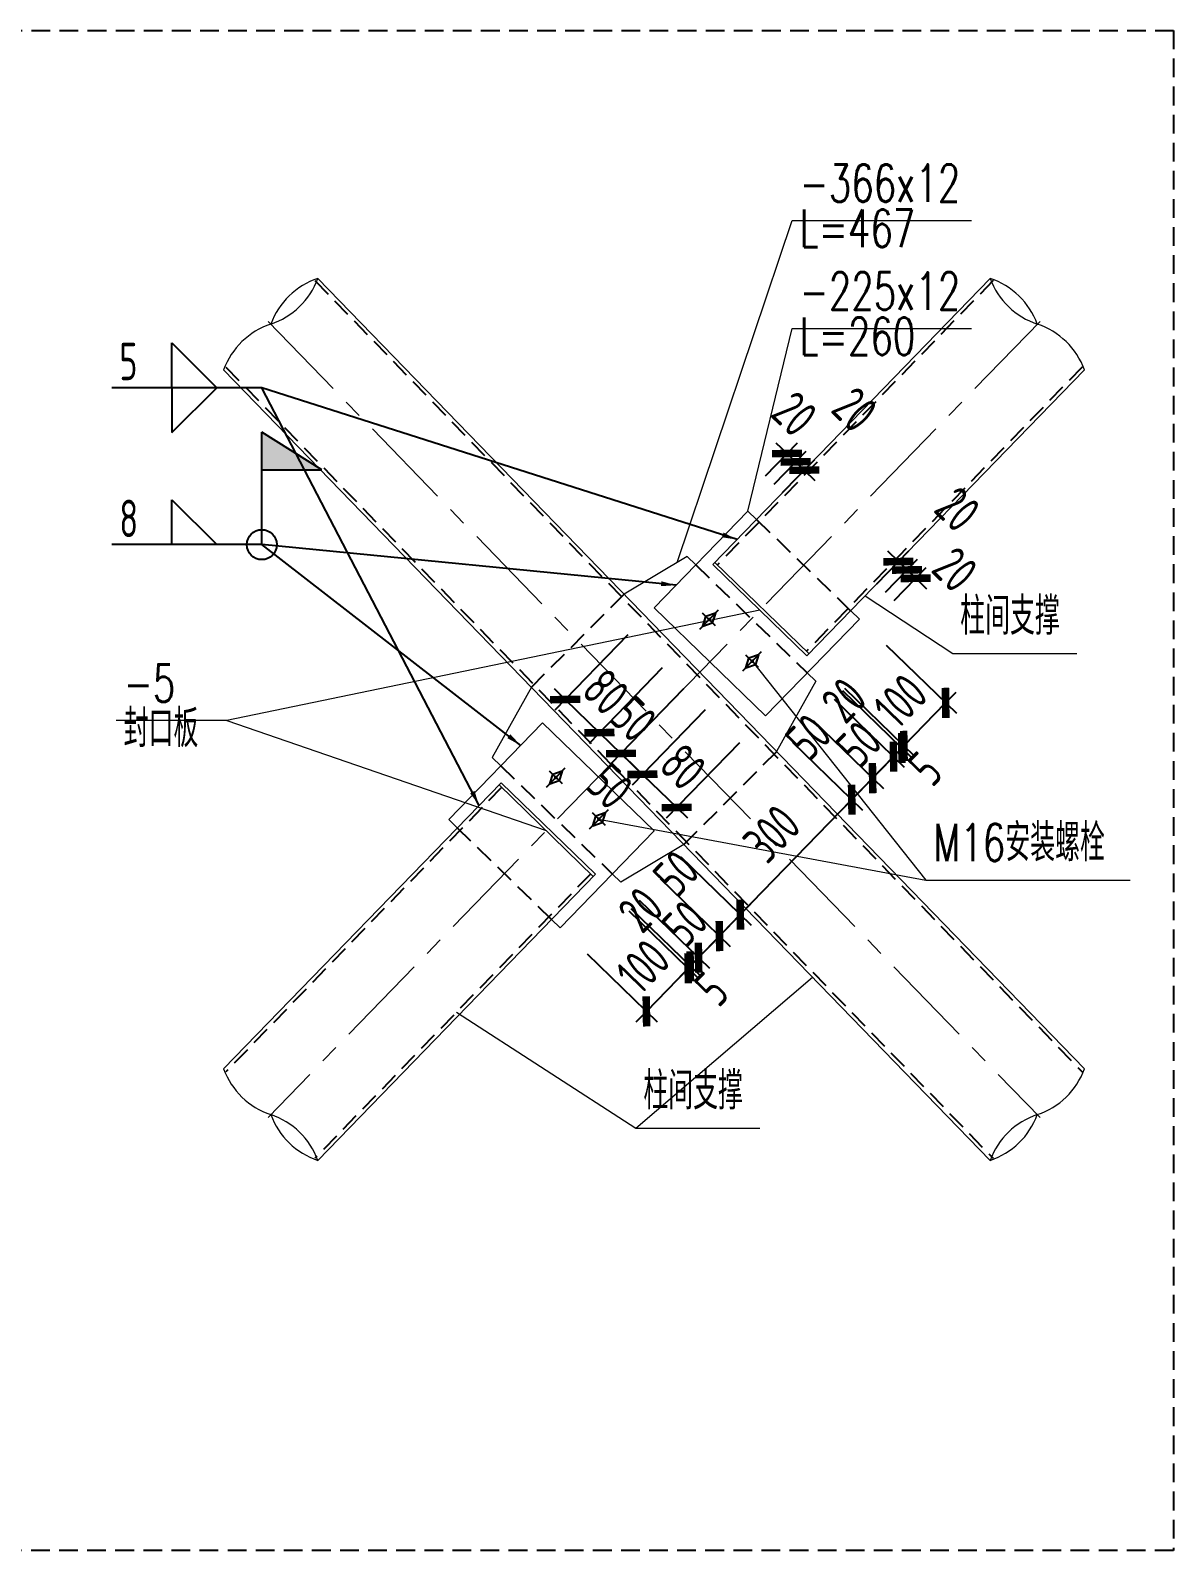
# Model space of a CAD drawing. Extents: x -1201378 to 2367219, y -619313 to 244905.
# Drawn here: x 458339 to 473598, y -422187 to -401900 of the extents above; entities that cross this region are included whole.
import ezdxf
from ezdxf.enums import TextEntityAlignment as Align

# ---------------------------------------------------------------- set-up
doc = ezdxf.new("R2010")
doc.units = 0
doc.header["$LTSCALE"] = 1000
doc.linetypes.add('CENTER', pattern=[2, 1.25, -0.25, 0.25, -0.25])
doc.linetypes.add('HIDDEN', pattern=[0.375, 0.25, -0.125])
doc.layers.get('0').update_dxf_attribs({"linetype": 'CONTINUOUS'})
doc.layers.get('Defpoints').update_dxf_attribs({"linetype": 'CONTINUOUS'})
for name, color, linetype in [('BOLT', 7, 'CONTINUOUS'), ('S-SHAPE2', 165, 'HIDDEN'), ('S-SS', 111, 'CONTINUOUS'), ('WELD', 7, 'CONTINUOUS'), ('WELD_TEXT', 7, 'CONTINUOUS')]:
    doc.layers.add(name, color=color, linetype=linetype)
for name, color, linetype, lineweight in [('S-bkl', 4, 'CONTINUOUS', 0), ('S-dim', 81, 'CONTINUOUS', 0), ('S-dote', 5, 'CENTER', 0), ('THIN', 7, 'CONTINUOUS', 0)]:
    doc.layers.add(name, color=color, linetype=linetype, lineweight=lineweight)
doc.styles.add('TSSD_Dimension', font='tssdeng.shx', dxfattribs={"width": 0.7, "bigfont": 'hztxt.shx'})
doc.styles.add('TSSD_Rein', font='tj-romans1.shx', dxfattribs={"width": 0.7, "bigfont": 'tj-hztxt.shx'})
doc.dimstyles.new('TSSD_25_200', dxfattribs={"dimtxt": 500, "dimasz": 200, "dimexe": 200, "dimexo": 500, "dimgap": 200, "dimtad": 1, "dimdec": 0, "dimlfac": 0.125, "dimzin": 0, "dimdsep": 46, "dimtxsty": 'TSSD_Dimension', "dimblk": 'ARCHTICK', "dimcen": 0, "dimdle": 200, "dimclrt": 7, "dimadec": 0, "dimazin": 0, "dimtfac": 1, "dimtdec": 0, "dimtix": 1, "dimtmove": 2, "dimatfit": 3, "dimfxl": 1, "dimtolj": 1, "dimtzin": 0, "dimarcsym": 0})
doc.dimstyles.new('TSSD_LEADER_STYLE_200.0', dxfattribs={"dimtxt": 0.18, "dimasz": 200, "dimexe": 0.18, "dimexo": 0.0625, "dimgap": 0.09, "dimtad": 0, "dimtih": 1, "dimtoh": 1, "dimdec": 4, "dimzin": 0, "dimdsep": 46, "dimtxsty": 'Standard', "dimcen": 0.09, "dimadec": 0, "dimazin": 0, "dimtfac": 1, "dimtdec": 4, "dimtofl": 0, "dimtmove": 0, "dimatfit": 3, "dimfxl": 1, "dimtolj": 1, "dimtzin": 0, "dimarcsym": 0})

# ---------------------------------------------------------------- blocks, each defined once
blk = doc.blocks.new('_ArchTick')
at = {"color": 0, "linetype": 'ByBlock', "const_width": 0.5}
blk.add_lwpolyline([(-0.71, -0.71), (0.71, 0.71)], dxfattribs=at)
blk = doc.blocks.new('*D6065')
at = {"layer": 'Defpoints', "color": 0, "transparency": 16777216}
for p in [(1647097, -105457), (1647553, -105899), (1646368, -107122)]:
    blk.add_point(p, dxfattribs=at)
at = {"layer": 'S-dim', "color": 0, "lineweight": -2, "transparency": 16777216}
for p, q in [((1646749, -105816), (1645772, -106822)), ((1647205, -106258), (1646229, -107265)), ((1645911, -106679), (1645768, -106539)), ((1645911, -106679), (1646368, -107122)), ((1646368, -107122), (1646512, -107261))]:
    blk.add_line(p, q, dxfattribs=at)
at = {"layer": 'S-dim', "color": 0, "lineweight": -2, "transparency": 16777216, "xscale": 200, "yscale": 200, "zscale": 200}
for p, rotation in [((1645911, -106679), 315.8775472532289), ((1646368, -107122), 135.8775472532289)]:
    blk.add_blockref('_ArchTick', p, dxfattribs=dict(at, rotation=rotation))
at = {"layer": 'S-dim', "color": 7, "transparency": 16777216, "insert": (1646453, -106577), "char_height": 500, "attachment_point": 5, "rotation": 315.8775, "style": 'TSSD_Dimension'}
blk.add_mtext('\\A1;80', dxfattribs=at)
blk = doc.blocks.new('*D6066')
at = {"layer": 'Defpoints', "color": 0, "transparency": 16777216}
for p in [(1647553, -105899), (1647840, -106178), (1646655, -107400)]:
    blk.add_point(p, dxfattribs=at)
at = {"layer": 'S-dim', "color": 0, "lineweight": -2, "transparency": 16777216}
for p, q in [((1647205, -106258), (1646229, -107265)), ((1647492, -106537), (1646516, -107544)), ((1646368, -107122), (1646224, -106982)), ((1646368, -107122), (1646655, -107400)), ((1646655, -107400), (1646799, -107539))]:
    blk.add_line(p, q, dxfattribs=at)
at = {"layer": 'S-dim', "color": 0, "lineweight": -2, "transparency": 16777216, "xscale": 200, "yscale": 200, "zscale": 200}
for p, rotation in [((1646368, -107122), 315.8775472532234), ((1646655, -107400), 135.8775472532234)]:
    blk.add_blockref('_ArchTick', p, dxfattribs=dict(at, rotation=rotation))
at = {"layer": 'S-dim', "color": 7, "transparency": 16777216, "insert": (1646825, -106938), "char_height": 500, "attachment_point": 5, "rotation": 315.8775, "style": 'TSSD_Dimension'}
blk.add_mtext('\\A1;50', dxfattribs=at)
blk = doc.blocks.new('*D6067')
at = {"layer": 'Defpoints', "color": 0, "transparency": 16777216}
for p in [(1647840, -106178), (1648128, -106456), (1646942, -107678)]:
    blk.add_point(p, dxfattribs=at)
at = {"layer": 'S-dim', "color": 0, "lineweight": -2, "transparency": 16777216}
for p, q in [((1647492, -106537), (1646516, -107544)), ((1647779, -106815), (1646803, -107822)), ((1646512, -107261), (1647086, -107818))]:
    blk.add_line(p, q, dxfattribs=at)
at = {"layer": 'S-dim', "color": 0, "lineweight": -2, "transparency": 16777216, "xscale": 200, "yscale": 200, "zscale": 200}
for p, rotation in [((1646655, -107400), 135.8775472532404), ((1646942, -107678), 315.8775472532403)]:
    blk.add_blockref('_ArchTick', p, dxfattribs=dict(at, rotation=rotation))
at = {"layer": 'S-dim', "color": 7, "transparency": 16777216, "insert": (1646509, -107838), "char_height": 500, "attachment_point": 5, "rotation": 315.8775, "style": 'TSSD_Dimension'}
blk.add_mtext('\\A1;50', dxfattribs=at)
blk = doc.blocks.new('*D6068')
at = {"layer": 'Defpoints', "color": 0, "transparency": 16777216}
for p in [(1648128, -106456), (1648584, -106899), (1647399, -108121)]:
    blk.add_point(p, dxfattribs=at)
at = {"layer": 'S-dim', "color": 0, "lineweight": -2, "transparency": 16777216}
for p, q in [((1647779, -106815), (1646803, -107822)), ((1648236, -107258), (1647260, -108265)), ((1646942, -107678), (1646799, -107539)), ((1646942, -107678), (1647399, -108121)), ((1647399, -108121), (1647542, -108260))]:
    blk.add_line(p, q, dxfattribs=at)
at = {"layer": 'S-dim', "color": 0, "lineweight": -2, "transparency": 16777216, "xscale": 200, "yscale": 200, "zscale": 200}
for p, rotation in [((1646942, -107678), 315.8775472532201), ((1647399, -108121), 135.8775472532202)]:
    blk.add_blockref('_ArchTick', p, dxfattribs=dict(at, rotation=rotation))
at = {"layer": 'S-dim', "color": 7, "transparency": 16777216, "insert": (1647484, -107577), "char_height": 500, "attachment_point": 5, "rotation": 315.8775, "style": 'TSSD_Dimension'}
blk.add_mtext('\\A1;80', dxfattribs=at)
blk = doc.blocks.new('*D6069')
at = {"layer": 'Defpoints', "color": 0, "transparency": 16777216}
for p in [(1648987, -103508), (1648235, -104053), (1648350, -104164)]:
    blk.add_point(p, dxfattribs=at)
at = {"layer": 'S-dim', "color": 0, "lineweight": -2, "transparency": 16777216}
for p, q in [((1648583, -103694), (1649011, -103253)), ((1648872, -103396), (1648728, -103257)), ((1648698, -103806), (1649126, -103364)), ((1648872, -103396), (1648987, -103508)), ((1648987, -103508), (1649130, -103647))]:
    blk.add_line(p, q, dxfattribs=at)
at = {"layer": 'S-dim', "color": 0, "lineweight": -2, "transparency": 16777216, "xscale": 200, "yscale": 200, "zscale": 200}
for p, rotation in [((1648872, -103396), 315.8775472532414), ((1648987, -103508), 135.8775472532414)]:
    blk.add_blockref('_ArchTick', p, dxfattribs=dict(at, rotation=rotation))
at = {"layer": 'S-dim', "color": 7, "transparency": 16777216, "insert": (1648973, -102868), "char_height": 500, "attachment_point": 5, "rotation": 315.8775, "style": 'TSSD_Dimension'}
blk.add_mtext('\\A1;20', dxfattribs=at)
blk = doc.blocks.new('*D6070')
at = {"layer": 'Defpoints', "color": 0, "transparency": 16777216}
for p in [(1650589, -105062), (1649837, -105607), (1649952, -105718)]:
    blk.add_point(p, dxfattribs=at)
at = {"layer": 'S-dim', "color": 0, "lineweight": -2, "transparency": 16777216}
for p, q in [((1650185, -105248), (1650613, -104807)), ((1650474, -104950), (1650331, -104811)), ((1650300, -105359), (1650728, -104918)), ((1650474, -104950), (1650589, -105062)), ((1650589, -105062), (1650733, -105201))]:
    blk.add_line(p, q, dxfattribs=at)
at = {"layer": 'S-dim', "color": 0, "lineweight": -2, "transparency": 16777216, "xscale": 200, "yscale": 200, "zscale": 200}
for p, rotation in [((1650474, -104950), 315.877547253247), ((1650589, -105062), 135.8775472532469)]:
    blk.add_blockref('_ArchTick', p, dxfattribs=dict(at, rotation=rotation))
at = {"layer": 'S-dim', "color": 7, "transparency": 16777216, "insert": (1651114, -104944), "char_height": 500, "attachment_point": 5, "rotation": 315.8775, "style": 'TSSD_Dimension'}
blk.add_mtext('\\A1;20', dxfattribs=at)
blk = doc.blocks.new('*D6071')
at = {"layer": 'Defpoints', "color": 0, "transparency": 16777216}
for p in [(1649102, -103619), (1648350, -104164), (1648465, -104276)]:
    blk.add_point(p, dxfattribs=at)
at = {"layer": 'S-dim', "color": 0, "lineweight": -2, "transparency": 16777216}
for p, q in [((1648698, -103806), (1649126, -103364)), ((1648987, -103508), (1648843, -103368)), ((1648813, -103917), (1649241, -103476)), ((1648987, -103508), (1649102, -103619)), ((1649102, -103619), (1649245, -103758))]:
    blk.add_line(p, q, dxfattribs=at)
at = {"layer": 'S-dim', "color": 0, "lineweight": -2, "transparency": 16777216, "xscale": 200, "yscale": 200, "zscale": 200}
for p, rotation in [((1648987, -103508), 315.8775472532321), ((1649102, -103619), 135.8775472532321)]:
    blk.add_blockref('_ArchTick', p, dxfattribs=dict(at, rotation=rotation))
at = {"layer": 'S-dim', "color": 7, "transparency": 16777216, "insert": (1649775, -102810), "char_height": 500, "attachment_point": 5, "rotation": 315.8775, "style": 'TSSD_Dimension'}
blk.add_mtext('\\A1;20', dxfattribs=at)
blk = doc.blocks.new('*D6072')
at = {"layer": 'Defpoints', "color": 0, "transparency": 16777216}
for p in [(1650474, -104950), (1649722, -105496), (1649837, -105607)]:
    blk.add_point(p, dxfattribs=at)
at = {"layer": 'S-dim', "color": 0, "lineweight": -2, "transparency": 16777216}
for p, q in [((1650071, -105137), (1650499, -104695)), ((1650185, -105248), (1650613, -104807)), ((1650359, -104839), (1650216, -104700)), ((1650359, -104839), (1650474, -104950)), ((1650474, -104950), (1650618, -105089))]:
    blk.add_line(p, q, dxfattribs=at)
at = {"layer": 'S-dim', "color": 0, "lineweight": -2, "transparency": 16777216, "xscale": 200, "yscale": 200, "zscale": 200}
for p, rotation in [((1650359, -104839), 315.8775472532133), ((1650474, -104950), 135.8775472532133)]:
    blk.add_blockref('_ArchTick', p, dxfattribs=dict(at, rotation=rotation))
at = {"layer": 'S-dim', "color": 7, "transparency": 16777216, "insert": (1651148, -104141), "char_height": 500, "attachment_point": 5, "rotation": 315.8775, "style": 'TSSD_Dimension'}
blk.add_mtext('\\A1;20', dxfattribs=at)
blk = doc.blocks.new('*D6073')
at = {"layer": 'Defpoints', "color": 0, "transparency": 16777216}
for p in [(1648863, -106612), (1648584, -106899), (1650014, -107729)]:
    blk.add_point(p, dxfattribs=at)
at = {"layer": 'S-dim', "color": 0, "lineweight": -2, "transparency": 16777216}
for p, q in [((1649222, -106960), (1650158, -107868)), ((1648943, -107247), (1649879, -108155)), ((1649596, -108160), (1650153, -107585))]:
    blk.add_line(p, q, dxfattribs=at)
at = {"layer": 'S-dim', "color": 0, "lineweight": -2, "transparency": 16777216, "xscale": 200, "yscale": 200, "zscale": 200}
for p, rotation in [((1650014, -107729), 45.87754725323926), ((1649736, -108016), 225.8775472532392)]:
    blk.add_blockref('_ArchTick', p, dxfattribs=dict(at, rotation=rotation))
at = {"layer": 'S-dim', "color": 7, "transparency": 16777216, "insert": (1649157, -107176), "char_height": 500, "attachment_point": 5, "rotation": 45.8775, "style": 'TSSD_Dimension'}
blk.add_mtext('\\A1;50', dxfattribs=at)
blk = doc.blocks.new('*D6074')
at = {"layer": 'Defpoints', "color": 0, "transparency": 16777216}
for p in [(1649141, -106325), (1648863, -106612), (1650293, -107442)]:
    blk.add_point(p, dxfattribs=at)
at = {"layer": 'S-dim', "color": 0, "lineweight": -2, "transparency": 16777216}
for p, q in [((1649500, -106673), (1650436, -107581)), ((1649222, -106960), (1650158, -107868)), ((1650293, -107442), (1650432, -107298)), ((1650014, -107729), (1650293, -107442)), ((1650014, -107729), (1649875, -107872))]:
    blk.add_line(p, q, dxfattribs=at)
at = {"layer": 'S-dim', "color": 0, "lineweight": -2, "transparency": 16777216, "xscale": 200, "yscale": 200, "zscale": 200}
for p, rotation in [((1650293, -107442), 225.8775472532544), ((1650014, -107729), 45.87754725325447)]:
    blk.add_blockref('_ArchTick', p, dxfattribs=dict(at, rotation=rotation))
at = {"layer": 'S-dim', "color": 7, "transparency": 16777216, "insert": (1649830, -107272), "char_height": 500, "attachment_point": 5, "rotation": 45.8775, "style": 'TSSD_Dimension'}
blk.add_mtext('\\A1;50', dxfattribs=at)
blk = doc.blocks.new('*D6075')
at = {"layer": 'Defpoints', "color": 0, "transparency": 16777216}
for p in [(1649252, -106210), (1649141, -106325), (1650404, -107327)]:
    blk.add_point(p, dxfattribs=at)
at = {"layer": 'S-dim', "color": 0, "lineweight": -2, "transparency": 16777216}
for p, q in [((1649500, -106673), (1650436, -107581)), ((1649611, -106558), (1650548, -107466)), ((1650404, -107327), (1650543, -107183)), ((1650293, -107442), (1650153, -107585)), ((1650293, -107442), (1650404, -107327))]:
    blk.add_line(p, q, dxfattribs=at)
at = {"layer": 'S-dim', "color": 0, "lineweight": -2, "transparency": 16777216, "xscale": 200, "yscale": 200, "zscale": 200}
for p, rotation in [((1650404, -107327), 225.8775472532008), ((1650293, -107442), 45.87754725320082)]:
    blk.add_blockref('_ArchTick', p, dxfattribs=dict(at, rotation=rotation))
at = {"layer": 'S-dim', "color": 7, "transparency": 16777216, "insert": (1649631, -106688), "char_height": 500, "attachment_point": 5, "rotation": 45.8775, "style": 'TSSD_Dimension'}
blk.add_mtext('\\A1;20', dxfattribs=at)
blk = doc.blocks.new('*D6076')
at = {"layer": 'Defpoints', "color": 0, "transparency": 16777216}
for p in [(1649252, -106210), (1649280, -106181), (1650432, -107298)]:
    blk.add_point(p, dxfattribs=at)
at = {"layer": 'S-dim', "color": 0, "lineweight": -2, "transparency": 16777216}
for p, q in [((1649611, -106558), (1650548, -107466)), ((1649639, -106529), (1650575, -107437)), ((1650404, -107327), (1650432, -107298)), ((1650432, -107298), (1650571, -107155)), ((1650404, -107327), (1650265, -107470))]:
    blk.add_line(p, q, dxfattribs=at)
at = {"layer": 'S-dim', "color": 0, "lineweight": -2, "transparency": 16777216, "xscale": 200, "yscale": 200, "zscale": 200}
for p, rotation in [((1650404, -107327), 45.87754725329507), ((1650432, -107298), 225.8775472532951)]:
    blk.add_blockref('_ArchTick', p, dxfattribs=dict(at, rotation=rotation))
at = {"layer": 'S-dim', "color": 7, "transparency": 16777216, "insert": (1650717, -107603), "char_height": 500, "attachment_point": 5, "rotation": 45.8775, "style": 'TSSD_Dimension'}
blk.add_mtext('\\A1;5', dxfattribs=at)
blk = doc.blocks.new('*D6077')
at = {"layer": 'Defpoints', "color": 0, "transparency": 16777216}
for p in [(1649837, -105607), (1649280, -106181), (1650989, -106724)]:
    blk.add_point(p, dxfattribs=at)
at = {"layer": 'S-dim', "color": 0, "lineweight": -2, "transparency": 16777216}
for p, q in [((1650196, -105955), (1651132, -106863)), ((1649639, -106529), (1650575, -107437)), ((1650989, -106724), (1651128, -106580)), ((1650432, -107298), (1650989, -106724)), ((1650432, -107298), (1650293, -107442))]:
    blk.add_line(p, q, dxfattribs=at)
at = {"layer": 'S-dim', "color": 0, "lineweight": -2, "transparency": 16777216, "xscale": 200, "yscale": 200, "zscale": 200}
for p, rotation in [((1650989, -106724), 225.877547253248), ((1650432, -107298), 45.87754725324799)]:
    blk.add_blockref('_ArchTick', p, dxfattribs=dict(at, rotation=rotation))
at = {"layer": 'S-dim', "color": 7, "transparency": 16777216, "insert": (1650387, -106698), "char_height": 500, "attachment_point": 5, "rotation": 45.8775, "style": 'TSSD_Dimension'}
blk.add_mtext('\\A1;100', dxfattribs=at)
blk = doc.blocks.new('*D6078')
at = {"layer": 'Defpoints', "color": 0, "transparency": 16777216}
for p in [(1648584, -106899), (1649736, -108016), (1647097, -108433)]:
    blk.add_point(p, dxfattribs=at)
at = {"layer": 'S-dim', "color": 0, "lineweight": -2, "transparency": 16777216}
for p, q in [((1648943, -107247), (1649879, -108155)), ((1648109, -109693), (1649875, -107872)), ((1647456, -108781), (1648392, -109689))]:
    blk.add_line(p, q, dxfattribs=at)
at = {"layer": 'S-dim', "color": 0, "lineweight": -2, "transparency": 16777216, "xscale": 200, "yscale": 200, "zscale": 200}
for p, rotation in [((1649736, -108016), 45.87754725324563), ((1648248, -109550), 225.8775472532456)]:
    blk.add_blockref('_ArchTick', p, dxfattribs=dict(at, rotation=rotation))
at = {"layer": 'S-dim', "color": 7, "transparency": 16777216, "insert": (1648669, -108470), "char_height": 500, "attachment_point": 5, "rotation": 45.8775, "style": 'TSSD_Dimension'}
blk.add_mtext('\\A1;300', dxfattribs=at)
blk = doc.blocks.new('*D6079')
at = {"layer": 'Defpoints', "color": 0, "transparency": 16777216}
for p in [(1647097, -108433), (1646818, -108720), (1648248, -109550)]:
    blk.add_point(p, dxfattribs=at)
at = {"layer": 'S-dim', "color": 0, "lineweight": -2, "transparency": 16777216}
for p, q in [((1647456, -108781), (1648392, -109689)), ((1647177, -109068), (1648113, -109976)), ((1647970, -109837), (1648248, -109550)), ((1648248, -109550), (1648388, -109406)), ((1647970, -109837), (1647831, -109980))]:
    blk.add_line(p, q, dxfattribs=at)
at = {"layer": 'S-dim', "color": 0, "lineweight": -2, "transparency": 16777216, "xscale": 200, "yscale": 200, "zscale": 200}
for p, rotation in [((1648248, -109550), 225.8775472532385), ((1647970, -109837), 45.87754725323848)]:
    blk.add_blockref('_ArchTick', p, dxfattribs=dict(at, rotation=rotation))
at = {"layer": 'S-dim', "color": 7, "transparency": 16777216, "insert": (1647391, -108997), "char_height": 500, "attachment_point": 5, "rotation": 45.8775, "style": 'TSSD_Dimension'}
blk.add_mtext('\\A1;50', dxfattribs=at)
blk = doc.blocks.new('*D6080')
at = {"layer": 'Defpoints', "color": 0, "transparency": 16777216}
for p in [(1646818, -108720), (1646540, -109007), (1647970, -109837)]:
    blk.add_point(p, dxfattribs=at)
at = {"layer": 'S-dim', "color": 0, "lineweight": -2, "transparency": 16777216}
for p, q in [((1647177, -109068), (1648113, -109976)), ((1646899, -109355), (1647835, -110263)), ((1647970, -109837), (1648109, -109693)), ((1647691, -110124), (1647970, -109837)), ((1647691, -110124), (1647552, -110267))]:
    blk.add_line(p, q, dxfattribs=at)
at = {"layer": 'S-dim', "color": 0, "lineweight": -2, "transparency": 16777216, "xscale": 200, "yscale": 200, "zscale": 200}
for p, rotation in [((1647970, -109837), 225.8775472532291), ((1647691, -110124), 45.87754725322912)]:
    blk.add_blockref('_ArchTick', p, dxfattribs=dict(at, rotation=rotation))
at = {"layer": 'S-dim', "color": 7, "transparency": 16777216, "insert": (1647508, -109667), "char_height": 500, "attachment_point": 5, "rotation": 45.8775, "style": 'TSSD_Dimension'}
blk.add_mtext('\\A1;50', dxfattribs=at)
blk = doc.blocks.new('*D6081')
at = {"layer": 'Defpoints', "color": 0, "transparency": 16777216}
for p in [(1646428, -109122), (1646540, -109007), (1647691, -110124)]:
    blk.add_point(p, dxfattribs=at)
at = {"layer": 'S-dim', "color": 0, "lineweight": -2, "transparency": 16777216}
for p, q in [((1646787, -109470), (1647724, -110378)), ((1646899, -109355), (1647835, -110263)), ((1647580, -110239), (1647691, -110124)), ((1647691, -110124), (1647831, -109980)), ((1647580, -110239), (1647441, -110382))]:
    blk.add_line(p, q, dxfattribs=at)
at = {"layer": 'S-dim', "color": 0, "lineweight": -2, "transparency": 16777216, "xscale": 200, "yscale": 200, "zscale": 200}
for p, rotation in [((1647691, -110124), 225.8775472532462), ((1647580, -110239), 45.87754725324615)]:
    blk.add_blockref('_ArchTick', p, dxfattribs=dict(at, rotation=rotation))
at = {"layer": 'S-dim', "color": 7, "transparency": 16777216, "insert": (1646918, -109485), "char_height": 500, "attachment_point": 5, "rotation": 45.8775, "style": 'TSSD_Dimension'}
blk.add_mtext('\\A1;20', dxfattribs=at)
blk = doc.blocks.new('*D6082')
at = {"layer": 'Defpoints', "color": 0, "transparency": 16777216}
for p in [(1646428, -109122), (1646401, -109151), (1647580, -110239)]:
    blk.add_point(p, dxfattribs=at)
at = {"layer": 'S-dim', "color": 0, "lineweight": -2, "transparency": 16777216}
for p, q in [((1646759, -109499), (1647696, -110407)), ((1646787, -109470), (1647724, -110378)), ((1647580, -110239), (1647719, -110095)), ((1647552, -110267), (1647413, -110411)), ((1647552, -110267), (1647580, -110239))]:
    blk.add_line(p, q, dxfattribs=at)
at = {"layer": 'S-dim', "color": 0, "lineweight": -2, "transparency": 16777216, "xscale": 200, "yscale": 200, "zscale": 200}
for p, rotation in [((1647552, -110267), 45.87754725333136), ((1647580, -110239), 225.8775472533314)]:
    blk.add_blockref('_ArchTick', p, dxfattribs=dict(at, rotation=rotation))
at = {"layer": 'S-dim', "color": 7, "transparency": 16777216, "insert": (1647865, -110543), "char_height": 500, "attachment_point": 5, "rotation": 45.8775, "style": 'TSSD_Dimension'}
blk.add_mtext('\\A1;5', dxfattribs=at)
blk = doc.blocks.new('*D6083')
at = {"layer": 'Defpoints', "color": 0, "transparency": 16777216}
for p in [(1646401, -109151), (1645844, -109725), (1647552, -110267)]:
    blk.add_point(p, dxfattribs=at)
at = {"layer": 'S-dim', "color": 0, "lineweight": -2, "transparency": 16777216}
for p, q in [((1646759, -109499), (1647696, -110407)), ((1646203, -110073), (1647139, -110981)), ((1647552, -110267), (1647691, -110124)), ((1646995, -110842), (1647552, -110267)), ((1646995, -110842), (1646856, -110985))]:
    blk.add_line(p, q, dxfattribs=at)
at = {"layer": 'S-dim', "color": 0, "lineweight": -2, "transparency": 16777216, "xscale": 200, "yscale": 200, "zscale": 200}
for p, rotation in [((1647552, -110267), 225.8775472532494), ((1646995, -110842), 45.87754725324942)]:
    blk.add_blockref('_ArchTick', p, dxfattribs=dict(at, rotation=rotation))
at = {"layer": 'S-dim', "color": 7, "transparency": 16777216, "insert": (1646951, -110241), "char_height": 500, "attachment_point": 5, "rotation": 45.8775, "style": 'TSSD_Dimension'}
blk.add_mtext('\\A1;100', dxfattribs=at)
blk = doc.blocks.new('_WELD001')
at = {"linetype": 'ByBlock'}
blk.add_hatch(color=0, dxfattribs=at).paths.add_polyline_path([(0, 1.5), (0, 1), (0.8, 1)])
at = {"color": 0, "linetype": 'ByBlock'}
for p, q in [((0, 0), (0, 1.5)), ((0.8, 1), (0, 1.5)), ((0, 1), (0.8, 1))]:
    blk.add_line(p, q, dxfattribs=at)
blk = doc.blocks.new('_WELD004')
at = {"color": 0, "linetype": 'ByBlock'}
for p, q in [((0, 1), (1, 0)), ((0, 0), (0, 1))]:
    blk.add_line(p, q, dxfattribs=at)
blk = doc.blocks.new('柱间支撑详图')
at = {"layer": 'BOLT'}
for p, q in [((1647706.4, -105741.4), (1647957.1, -105483)), ((1647917.9, -105695.8), (1647745.6, -105528.7)), ((1647748.2, -105698.4), (1647788.7, -105570.5)), ((1647748.2, -105698.4), (1647874.8, -105654)), ((1647915.3, -105526.1), (1647788.7, -105570.5)), ((1647915.3, -105526.1), (1647874.8, -105654)), ((1648280.7, -106298.4), (1648531.4, -106040)), ((1648492.2, -106252.7), (1648319.9, -106085.6)), ((1648489.6, -106083), (1648363, -106127.4)), ((1648489.6, -106083), (1648449.1, -106211)), ((1648322.5, -106255.3), (1648363, -106127.4)), ((1648322.5, -106255.3), (1648449.1, -106211)), ((1645662.1, -107849.4), (1645912.7, -107591)), ((1645873.6, -107803.7), (1645701.3, -107636.6)), ((1645703.9, -107806.3), (1645744.3, -107678.4)), ((1645871, -107634), (1645744.3, -107678.4)), ((1645871, -107634), (1645830.5, -107762)), ((1645703.9, -107806.3), (1645830.5, -107762)), ((1646236.4, -108406.3), (1646487, -108147.9)), ((1646447.8, -108360.7), (1646275.6, -108193.6)), ((1646278.2, -108363.3), (1646318.6, -108235.4)), ((1646278.2, -108363.3), (1646404.8, -108318.9)), ((1646445.2, -108191), (1646318.6, -108235.4)), ((1646445.2, -108191), (1646404.8, -108318.9))]:
    blk.add_line(p, q, dxfattribs=at)
at = {"layer": 'BOLT', "const_width": 25}
for points in [[(1647822.8, -105603.5, -1), (1647840.7, -105620.9, -1)], [(1648397.1, -106160.5, -1), (1648415, -106177.9, -1)], [(1645778.4, -107711.5, -1), (1645796.4, -107728.9, -1)], [(1646352.7, -108268.4, -1), (1646370.7, -108285.8, -1)]]:
    blk.add_lwpolyline(points, format="xyb", close=True, dxfattribs=at)
at = {"layer": 'S-bkl'}
for p, q in [((1642610, -101060.1), (1652841.2, -111609.6)), ((1651583.5, -101060.1), (1647879.9, -104878.8)), ((1641352.3, -102279.8), (1651583.5, -112829.3)), ((1652841.2, -102279.8), (1649137.6, -106098.6)), ((1648349.9, -104164.5), (1647096.7, -105456.6)), ((1648349.9, -104164.5), (1648464.7, -104275.8)), ((1647538.8, -104770.9), (1646697, -105274.3)), ((1647538.8, -104770.9), (1647653.7, -104882.3)), ((1647879.9, -104878.8), (1649137.6, -106098.6)), ((1647907.8, -104850.1), (1649165.5, -106069.9)), ((1647096.7, -105456.6), (1648584.1, -106899.1)), ((1649837.3, -105607), (1648584.1, -106899.1)), ((1649722.4, -105495.6), (1649837.3, -105607)), ((1649255.9, -106436.2), (1648733.5, -107374.1)), ((1649141.1, -106324.8), (1649255.9, -106436.2)), ((1645460, -106515.3), (1644937.5, -107453.1)), ((1645609.3, -106990.3), (1644356.2, -108282.4)), ((1647096.7, -108432.8), (1645609.3, -106990.3)), ((1645052.4, -107564.5), (1644937.5, -107453.1)), ((1645055.8, -107790.8), (1641352.3, -111609.6)), ((1646285.7, -109039.2), (1645028, -107819.5)), ((1646313.5, -109010.5), (1645055.8, -107790.8)), ((1644471, -108393.8), (1644356.2, -108282.4)), ((1647096.7, -108432.8), (1645843.6, -109724.9)), ((1647496.4, -108615.1), (1646654.6, -109118.4)), ((1646313.5, -109010.5), (1642610, -112829.3)), ((1646654.6, -109118.4), (1646539.8, -109007.1)), ((1645843.6, -109724.9), (1645728.7, -109613.5))]:
    blk.add_line(p, q, dxfattribs=at)
at = {"layer": 'S-dote'}
for p, q in [((1641944.9, -101632.6), (1652248.6, -112256.8)), ((1652248.6, -101632.6), (1641944.9, -112256.8))]:
    blk.add_line(p, q, dxfattribs=at)
at = {"layer": 'S-SHAPE2'}
for p, q in [((1642571.6, -101089.5), (1652810.6, -111647)), ((1651621.8, -101089.5), (1647942.2, -104883.5)), ((1641382.9, -102242.4), (1651621.8, -112799.9)), ((1652810.6, -102242.4), (1649131, -106036.4)), ((1648464.7, -104275.8), (1649722.4, -105495.6)), ((1647653.7, -104882.3), (1649141.1, -106324.8)), ((1645460, -106515.3), (1646697, -105274.3)), ((1647496.4, -108615.1), (1648733.5, -107374.1)), ((1645052.4, -107564.5), (1646539.8, -109007.1)), ((1645062.5, -107852.9), (1641382.9, -111647)), ((1645728.7, -109613.5), (1644471, -108393.8)), ((1646251.2, -109005.8), (1642571.6, -112799.9))]:
    blk.add_line(p, q, dxfattribs=at)
blk.add_lwpolyline([(1610662.2, -97750.1), (1654031.4, -97750.1), (1654031.4, -118037.2), (1610662.2, -118037.2)], close=True, dxfattribs=at)
at = {"layer": 'THIN'}
for p, q in [((1648406, -106169.2), (1650725, -109088.6)), ((1641396, -106961.5), (1645656.8, -108429.4)), ((1646361.7, -108277.1), (1650725, -109088.6)), ((1650725, -109088.6), (1653451.3, -109088.6)), ((1646853.6, -112400.2), (1649212.8, -110384.8))]:
    blk.add_line(p, q, dxfattribs=at)
for points in [[(1647405.4, -104850.7), (1648939.7, -100288.4), (1651333, -100288.4)], [(1648349.9, -104164.5), (1648939.7, -101728.2), (1651333, -101728.2)], [(1648508.8, -105488.7), (1641396, -106961.5), (1639917.7, -106961.5)], [(1649916, -105296), (1651083, -106065.7), (1652740.1, -106065.7)], [(1644462.5, -110850.2), (1646853.6, -112400.2), (1648510.7, -112400.2)]]:
    blk.add_lwpolyline(points, dxfattribs=at)
for centre, start, end in [((1642928.5, -102017.7), 108.40087, 159.84404), ((1641662.5, -100712.3), 288.40087, 339.84404), ((1651264.9, -102017.7), 20.15596, 71.59913), ((1652530.9, -100712.3), 200.15596, 251.59913), ((1642299.7, -102627.5), 108.40087, 159.84404), ((1651893.8, -102627.5), 20.15596, 71.59913), ((1642299.7, -111261.8), 200.15596, 251.59913), ((1651893.8, -111261.8), 288.40087, 339.84404), ((1641662.5, -113177.1), 20.15596, 71.59913), ((1642928.5, -111871.7), 200.15596, 251.59913), ((1652530.9, -113177.1), 108.40087, 159.84404), ((1651264.9, -111871.7), 288.40087, 339.84404)]:
    blk.add_arc(centre, 1009.2, start, end, dxfattribs=at)
at = {"layer": 'WELD'}
for p, q in [((1641861.8, -102517.8), (1639859.8, -102517.8)), ((1641861.8, -104612.9), (1639859.8, -104612.9))]:
    blk.add_line(p, q, dxfattribs=at)
blk.add_circle((1641861.8, -104612.9), 200, dxfattribs=at)
for name, p, xscale, yscale, zscale in [('_WELD004', (1640659.8, -102517.8), 600, 600, 600), ('_WELD001', (1641861.8, -104612.9), 1000, 1000, 1000), ('_WELD004', (1640659.8, -104612.9), 600, 600, 600)]:
    blk.add_blockref(name, p, dxfattribs=dict(at, xscale=xscale, yscale=yscale, zscale=zscale))
at = {"layer": 'WELD', "xscale": -600, "yscale": 600, "zscale": 600, "rotation": 180}
blk.add_blockref('_WELD004', (1640659.8, -102517.8), dxfattribs=at)
at = {"layer": 'THIN', "style": 'TSSD_Rein', "width": 0.7}
for s, p in [('-366x12', (1649039.7, -100188.4)), ('L=467', (1649039.7, -100792.2)), ('-225x12', (1649039.7, -101628.2)), ('L=260', (1649039.7, -102232.1)), ('柱间支撑', (1651183, -105965.7)), ('-5', (1640017.7, -106861.5)), ('封口板', (1640017.7, -107465.4)), ('M16安装螺栓', (1650825, -108988.6)), ('柱间支撑', (1646953.6, -112300.2))]:
    blk.add_text(s, height=500, dxfattribs=at).set_placement(p, align=Align.BOTTOM_LEFT)
at = {"layer": 'WELD_TEXT', "style": 'TSSD_Dimension', "width": 0.7}
for s, p in [('5', (1639959.8, -102417.8)), ('8', (1639959.8, -104512.9))]:
    blk.add_text(s, height=500, dxfattribs=at).set_placement(p)
at = {"layer": 'S-dim'}
for base, p1, p2, angle, picture, middle in [((1648986.8, -103507.7), (1648235, -104053.1), (1648349.9, -104164.5), 315.87755, '*D6069', (1648973.1, -102867.6)), ((1649101.7, -103619.1), (1648349.9, -104164.5), (1648464.7, -104275.8), 315.87755, '*D6071', (1649775.2, -102809.7)), ((1650474.2, -104950.2), (1649722.4, -105495.6), (1649837.3, -105607), 315.87755, '*D6072', (1651147.8, -104140.8)), ((1650589, -105061.6), (1649837.3, -105607), (1649952.1, -105718.4), 315.87755, '*D6070', (1651114.5, -104944.3)), ((1646942.3, -107678.5), (1647840.4, -106177.8), (1648127.6, -106456.3), 315.87755, '*D6067', (1646508.7, -107838.3)), ((1650404.1, -107326.8), (1649141.1, -106324.8), (1649252.5, -106210), 45.87755, '*D6075', (1649630.5, -106688.1)), ((1650431.9, -107298.1), (1649252.5, -106210), (1649280.3, -106181.3), 45.87755, '*D6076', (1650717.1, -107602.6)), ((1650014.2, -107728.8), (1648584.1, -106899.1), (1648862.6, -106612), 45.87755, '*D6073', (1649157.1, -107176.2)), ((1648248.3, -109549.6), (1646818.3, -108719.9), (1647096.7, -108432.8), 45.87755, '*D6079', (1647391.2, -108997)), ((1647580, -110238.8), (1646400.5, -109150.6), (1646428.4, -109121.9), 45.87755, '*D6082', (1647865.2, -110543.2)), ((1647691.4, -110123.9), (1646428.4, -109121.9), (1646539.8, -109007.1), 45.87755, '*D6081', (1646917.8, -109485.2))]:
    dim = blk.add_linear_dim(base=base, p1=p1, p2=p2, angle=angle, dimstyle='TSSD_25_200', dxfattribs=at)
    dim.commit()
    dim.dimension.update_dxf_attribs({"geometry": picture, "text_midpoint": middle, "dimtype": 129})
for p1, p2, distance, picture, middle in [((1647096.7303, -105456.5906), (1647553.2851, -105899.3701), -1702.4896, '*D6065', (1646453.0318, -106577.0844)), ((1649280.3, -106181.3), (1649837.3, -105607), -1604.2, '*D6077', (1650387.4, -106697.7)), ((1647553.3, -105899.4), (1647840.4, -106177.8), -1702.5, '*D6066', (1646824.9, -106937.7)), ((1648862.6, -106612), (1649141.1, -106324.8), -1604.2, '*D6074', (1649830.4, -107272)), ((1646539.8, -109007.1), (1646818.3, -108719.9), -1604.2, '*D6080', (1647507.6, -109667.1)), ((1645843.6, -109724.9), (1646400.5, -109150.6), -1604.2, '*D6083', (1646950.6, -110241.3))]:
    dim = blk.add_aligned_dim(p1=p1, p2=p2, distance=distance, dimstyle='TSSD_25_200', dxfattribs=at)
    dim.commit()
    dim.dimension.update_dxf_attribs({"geometry": picture, "text_midpoint": middle})
for p1, distance, text, picture, middle in [((1648127.6, -106456.3), -1702.5, '80', '*D6068', (1647483.9, -107576.8)), ((1647096.7, -108432.8), -1604.2, '300', '*D6078', (1648669, -108469.5))]:
    dim = blk.add_aligned_dim(p1=p1, p2=(1648584.1, -106899.1), distance=distance, text=text, dimstyle='TSSD_25_200', dxfattribs=at)
    dim.commit()
    dim.dimension.update_dxf_attribs({"geometry": picture, "text_midpoint": middle})
at = {"layer": 'WELD'}
for points in [[(1648204.3, -104544.4), (1641861.8, -102517.8)], [(1644763.2, -108092.6), (1641861.8, -102517.8)], [(1647390.6, -105153.6), (1641861.8, -104612.9)], [(1645316.9, -107291.8), (1641861.8, -104612.9)]]:
    blk.add_leader(points, dimstyle='TSSD_LEADER_STYLE_200.0', dxfattribs=at)

msp = doc.modelspace()

# ---------------------------------------------------------------- block references
at = {"layer": 'S-SS'}
msp.add_blockref('柱间支撑详图', (-1180433.8, -304149.5), dxfattribs=at)

doc.saveas('drawing.dxf')
